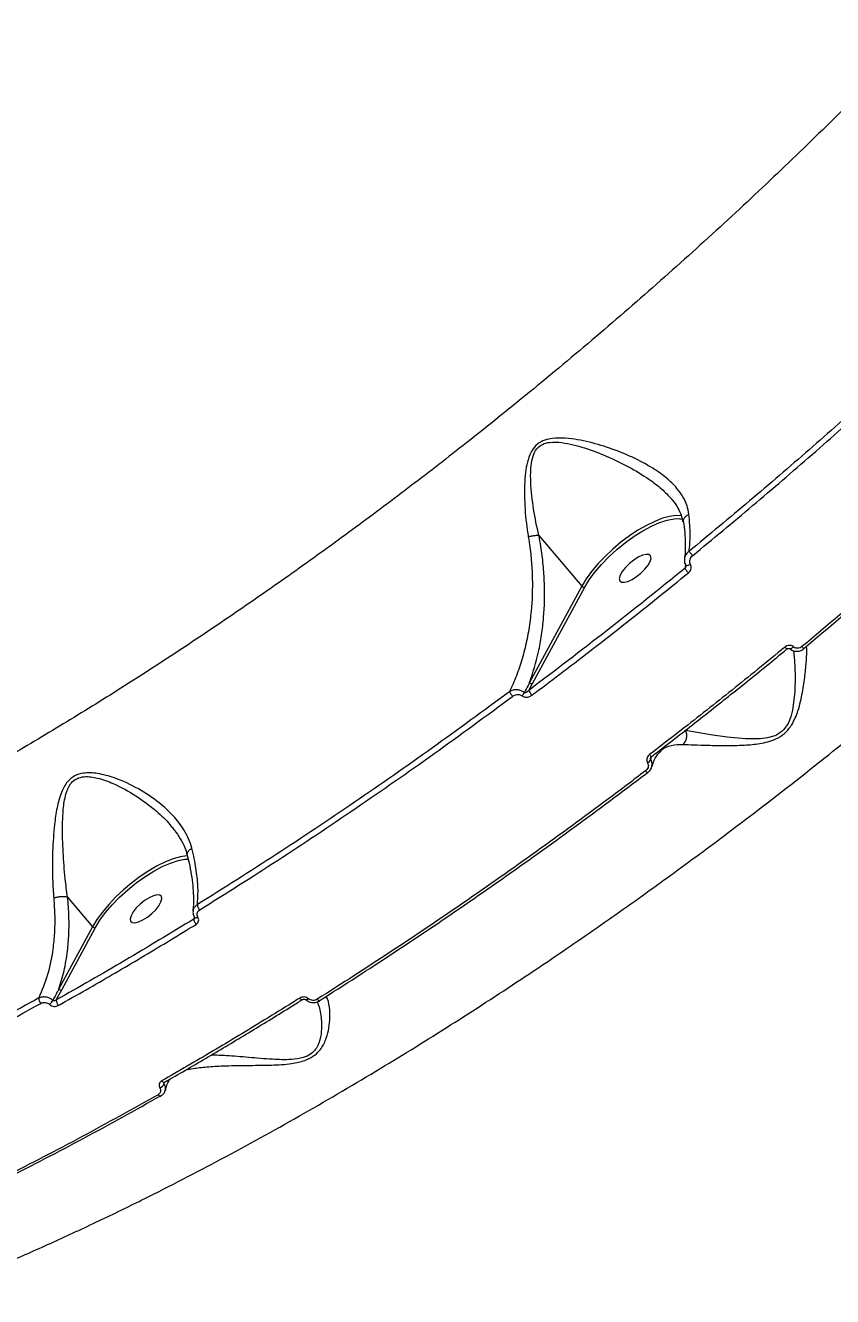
# Model space of a CAD drawing. Header units: millimetres. Extents: x -6328 to 5334, y -5037 to 4112.
# Drawn here: x -3038.5 to -2855.3, y -73.4 to 215 of the extents above; entities that cross this region are included whole.
import ezdxf

# ---------------------------------------------------------------- set-up
doc = ezdxf.new("R2010")
doc.units = ezdxf.units.MM
for name, color, linetype in [('DIKOM_ЗОНА', 80, 'Continuous'), ('DIKOM_ОБЪЕКТ', 7, 'Continuous'), ('DIKOM_РАЗМЕР_ЗОНА', 7, 'Continuous'), ('DIKOM_РАЗМЕР_ОБЪЕКТА', 7, 'Continuous')]:
    doc.layers.add(name, color=color, linetype=linetype)
doc.styles.add('style1', font='arial.ttf', dxfattribs={"width": 0.8})
doc.dimstyles.new('1-50', dxfattribs={"dimtxt": 300, "dimasz": 200, "dimexe": 100, "dimexo": 0, "dimgap": 100, "dimtad": 1, "dimtxsty": 'style1', "dimcen": 200, "dimclrd": 7, "dimclre": 7, "dimclrt": 7, "dimadec": 1, "dimazin": 2, "dimtfac": 1, "dimtmove": 0, "dimatfit": 2, "dimfxl": 0, "dimlwd": 25, "dimlwe": 18, "dimarcsym": 0})

# ---------------------------------------------------------------- blocks, each defined once
blk = doc.blocks.new('*D0')
at = {"layer": 'Defpoints', "color": 0, "transparency": 16777216}
for p in [(-3539.45, 760.32), (3333.52, 448.13), (3333.52, -4437.11)]:
    blk.add_point(p, dxfattribs=at)
at = {"layer": 'DIKOM_РАЗМЕР_ОБЪЕКТА', "color": 7, "lineweight": 18, "transparency": 16777216}
for p, q in [((-3539.45, 760.32), (-3539.45, -4537.11)), ((3333.52, 448.13), (3333.52, -4537.11))]:
    blk.add_line(p, q, dxfattribs=at)
at = {"layer": 'DIKOM_РАЗМЕР_ОБЪЕКТА', "color": 7, "lineweight": 25, "transparency": 16777216}
blk.add_line((-3339.45, -4437.11), (3133.52, -4437.11), dxfattribs=at)
at = {"layer": 'DIKOM_РАЗМЕР_ОБЪЕКТА', "color": 7, "transparency": 16777216}
for points in [[(-3339.45, -4403.77), (-3339.45, -4470.44), (-3539.45, -4437.11)], [(3133.52, -4403.77), (3133.52, -4470.44), (3333.52, -4437.11)]]:
    blk.add_solid(points, dxfattribs=at)
at = {"layer": 'DIKOM_РАЗМЕР_ОБЪЕКТА', "color": 7, "transparency": 16777216, "insert": (-102.96, -4183.94), "char_height": 300, "attachment_point": 5, "style": 'style1'}
blk.add_mtext('6900', dxfattribs=at)
blk = doc.blocks.new('*D1')
at = {"layer": 'Defpoints', "color": 0, "transparency": 16777216}
for p in [(-5040.91, 625.75), (5333.52, 448.13), (5333.52, -4936.78)]:
    blk.add_point(p, dxfattribs=at)
at = {"layer": 'DIKOM_РАЗМЕР_ЗОНА', "color": 7, "lineweight": 18, "transparency": 16777216}
for p, q in [((-5040.91, 625.75), (-5040.91, -5036.78)), ((5333.52, 448.13), (5333.52, -5036.78))]:
    blk.add_line(p, q, dxfattribs=at)
at = {"layer": 'DIKOM_РАЗМЕР_ЗОНА', "color": 7, "lineweight": 25, "transparency": 16777216}
blk.add_line((-4840.91, -4936.78), (5133.52, -4936.78), dxfattribs=at)
at = {"layer": 'DIKOM_РАЗМЕР_ЗОНА', "color": 7, "transparency": 16777216}
for points in [[(-4840.91, -4903.45), (-4840.91, -4970.11), (-5040.91, -4936.78)], [(5133.52, -4903.45), (5133.52, -4970.11), (5333.52, -4936.78)]]:
    blk.add_solid(points, dxfattribs=at)
at = {"layer": 'DIKOM_РАЗМЕР_ЗОНА', "color": 7, "transparency": 16777216, "insert": (-104.69, -4683.61), "char_height": 300, "attachment_point": 5, "style": 'style1'}
blk.add_mtext('10400', dxfattribs=at)
blk = doc.blocks.new('*D2')
at = {"layer": 'Defpoints', "color": 0, "transparency": 16777216}
for p in [(-5303.77, 2121.42), (-1621.11, 2121.42), (560.33, -2395.62)]:
    blk.add_point(p, dxfattribs=at)
at = {"layer": 'DIKOM_РАЗМЕР_ОБЪЕКТА', "color": 7, "lineweight": 18, "transparency": 16777216}
for p, q in [((-1621.11, 2121.42), (-5403.77, 2121.42)), ((560.33, -2395.62), (-5403.77, -2395.62))]:
    blk.add_line(p, q, dxfattribs=at)
at = {"layer": 'DIKOM_РАЗМЕР_ОБЪЕКТА', "color": 7, "lineweight": 25, "transparency": 16777216}
blk.add_line((-5303.77, -2195.62), (-5303.77, 1921.42), dxfattribs=at)
at = {"layer": 'DIKOM_РАЗМЕР_ОБЪЕКТА', "color": 7, "transparency": 16777216}
for points in [[(-5337.11, 1921.42), (-5270.44, 1921.42), (-5303.77, 2121.42)], [(-5337.11, -2195.62), (-5270.44, -2195.62), (-5303.77, -2395.62)]]:
    blk.add_solid(points, dxfattribs=at)
at = {"layer": 'DIKOM_РАЗМЕР_ОБЪЕКТА', "color": 7, "transparency": 16777216, "insert": (-5556.94, -137.1), "char_height": 300, "attachment_point": 5, "rotation": 90, "style": 'style1'}
blk.add_mtext('4500', dxfattribs=at)
blk = doc.blocks.new('*D3')
at = {"layer": 'Defpoints', "color": 0, "transparency": 16777216}
for p in [(-1814.92, 4111.71), (-5877.98, -3895.62), (33.33, -3895.62)]:
    blk.add_point(p, dxfattribs=at)
at = {"layer": 'DIKOM_РАЗМЕР_ЗОНА', "color": 7, "lineweight": 18, "transparency": 16777216}
for p, q in [((-1814.92, 4111.71), (-5977.98, 4111.71)), ((33.33, -3895.62), (-5977.98, -3895.62))]:
    blk.add_line(p, q, dxfattribs=at)
at = {"layer": 'DIKOM_РАЗМЕР_ЗОНА', "color": 7, "lineweight": 25, "transparency": 16777216}
blk.add_line((-5877.98, 3911.71), (-5877.98, -3695.62), dxfattribs=at)
at = {"layer": 'DIKOM_РАЗМЕР_ЗОНА', "color": 7, "transparency": 16777216}
for points in [[(-5911.31, 3911.71), (-5844.65, 3911.71), (-5877.98, 4111.71)], [(-5911.31, -3695.62), (-5844.65, -3695.62), (-5877.98, -3895.62)]]:
    blk.add_solid(points, dxfattribs=at)
at = {"layer": 'DIKOM_РАЗМЕР_ЗОНА', "color": 7, "transparency": 16777216, "insert": (-6131.15, 108.05), "char_height": 300, "attachment_point": 5, "rotation": 90, "style": 'style1'}
blk.add_mtext('8000', dxfattribs=at)

msp = doc.modelspace()

# ---------------------------------------------------------------- linework, layer by layer
at = {"layer": 'DIKOM_ЗОНА', "color": 3, "lineweight": 15}
msp.add_lwpolyline([(-2227.791, 4022.501, -0.4004134), (-924.694, 3567.218), (-783.266, 3290.817), (-574.315, 2882.448, 0.2815691), (-351.757, 2746.326), (3559.672, 2746.326, -0.2314536), (4743.738, 2167.188, -0.5747587), (2938.453, -2322.602, 0.3441492), (2725.867, -2545.064, -0.3852766), (1233.33, -3895.616), (300.314, -3895.616, -0.3636017), (-860.648, -2922.741, 0.3636017), (-1106.793, -2716.473), (-1724.025, -2716.473, -0.3491545), (-2514.764, -2087.631, 0.3242764), (-2736.03, -1894.92, -0.3882716), (-5040.908, 625.746), (-5040.908, 2102.661, -0.2943872), (-4453.774, 3013.453), (-2227.791, 4022.501)], format="xyb", dxfattribs=at)
at = {"layer": 'DIKOM_ОБЪЕКТ', "color": 7, "linetype": 'Continuous', "lineweight": 15}
for p, q in [((-2891.851, 107.585), (-2891.594, 107.327)), ((-2889.934, 103.12), (-2889.421, 103.04)), ((-2921.944, 99.285), (-2912.225, 87.802)), ((-2888.669, 92.698), (-2888.826, 91.843)), ((-2912.225, 87.802), (-2924.066, 65.941)), ((-2923.407, 65.723), (-2911.566, 87.583)), ((-2865.68, 73.546), (-2865.68, 73.547)), ((-2924.261, 64.156), (-2923.407, 65.723)), ((-2894.328, 50.436), (-2894.209, 50.552)), ((-3028.896, 17.246), (-3023.232, 10.555)), ((-3000.179, 12.846), (-3000.281, 12.289)), ((-3023.232, 10.555), (-3030.888, -3.58)), ((-3030.229, -3.799), (-3022.574, 10.336)), ((-3031.472, -6.068), (-3030.229, -3.799)), ((-3006.971, -25.086), (-3006.899, -24.719))]:
    msp.add_line(p, q, dxfattribs=at)
at = {"layer": 'DIKOM_ОБЪЕКТ', "color": 7, "linetype": 'Continuous', "lineweight": 15, "flags": 128}
for points in [[(-2889.534, 103.773), (-2889.622, 103.788), (-2890.858, 103.842), (-2892.301, 103.644), (-2893.92, 103.198), (-2895.68, 102.513), (-2897.543, 101.604), (-2899.467, 100.492), (-2901.412, 99.2), (-2903.335, 97.756), (-2905.195, 96.192), (-2906.951, 94.542), (-2908.565, 92.84), (-2910.002, 91.125), (-2911.231, 89.434), (-2912.225, 87.802)], [(-2911.566, 87.583), (-2910.541, 89.255), (-2909.265, 90.99), (-2907.767, 92.745), (-2906.084, 94.479), (-2904.257, 96.149), (-2902.329, 97.716), (-2900.348, 99.141), (-2898.361, 100.389), (-2896.417, 101.432), (-2894.561, 102.243), (-2892.84, 102.803), (-2891.294, 103.098), (-2889.961, 103.122), (-2889.934, 103.12)], [(-2903.615, 89.047), (-2903.24, 88.74), (-2902.612, 88.685), (-2901.781, 88.887), (-2900.815, 89.329), (-2899.791, 89.975), (-2898.793, 90.773), (-2897.902, 91.659), (-2897.189, 92.56), (-2896.713, 93.403), (-2896.512, 94.121), (-2896.603, 94.655), (-2896.977, 94.962), (-2897.605, 95.017), (-2898.436, 94.815), (-2899.403, 94.374), (-2900.426, 93.728), (-2901.424, 92.929), (-2902.316, 92.044), (-2903.028, 91.143), (-2903.504, 90.299), (-2903.705, 89.581), (-2903.615, 89.047)], [(-2887.557, 92.74), (-2887.769, 92.625), (-2887.981, 92.535), (-2888.18, 92.476), (-2888.354, 92.45), (-2888.493, 92.461), (-2888.59, 92.506), (-2888.619, 92.541)], [(-2864.194, 73.166), (-2863.945, 70.967), (-2863.807, 67.533), (-2863.882, 63.825), (-2864.372, 59.678), (-2864.751, 58.187), (-2865.366, 56.669), (-2866.338, 55.265), (-2866.723, 54.89), (-2868.063, 54.015), (-2868.409, 53.864), (-2870.06, 53.395), (-2871.779, 53.191), (-2875.05, 53.207), (-2879.203, 53.588), (-2883.028, 54.101), (-2886.071, 54.577), (-2888.635, 55.045), (-2888.636, 55.045), (-2888.636, 55.045)], [(-2864.183, 74.045), (-2864.323, 73.905), (-2864.466, 73.783), (-2864.606, 73.684), (-2864.738, 73.613), (-2864.857, 73.571), (-2864.957, 73.561), (-2865.035, 73.583), (-2865.057, 73.6)], [(-2861.842, 73.621), (-2861.845, 73.63), (-2861.868, 73.666)], [(-2896.847, 49.586), (-2896.733, 49.456), (-2896.629, 49.345), (-2896.539, 49.257), (-2896.466, 49.196), (-2896.413, 49.164), (-2896.382, 49.162), (-2896.38, 49.164)], [(-2897.733, 45.922), (-2897.623, 45.796), (-2897.523, 45.689), (-2897.434, 45.602), (-2897.361, 45.541), (-2897.306, 45.506), (-2897.271, 45.499), (-2897.267, 45.501)], [(-2897.267, 45.501), (-2897.257, 45.52), (-2897.258, 45.54)], [(-3001.766, 26.599), (-3001.866, 26.595), (-3003.309, 26.396), (-3004.928, 25.95), (-3006.688, 25.265), (-3008.55, 24.357), (-3010.475, 23.244), (-3012.42, 21.952), (-3014.343, 20.509), (-3016.202, 18.945), (-3017.958, 17.294), (-3019.572, 15.593), (-3021.009, 13.878), (-3022.238, 12.186), (-3023.232, 10.555)], [(-3022.574, 10.336), (-3021.549, 12.008), (-3020.272, 13.742), (-3018.774, 15.498), (-3017.091, 17.232), (-3015.264, 18.902), (-3013.336, 20.469), (-3011.355, 21.894), (-3009.368, 23.142), (-3007.423, 24.185), (-3005.568, 24.996), (-3003.846, 25.556), (-3002.3, 25.851), (-3001.425, 25.897)], [(-3014.622, 11.8), (-3014.248, 11.493), (-3013.619, 11.438), (-3012.788, 11.639), (-3011.822, 12.081), (-3010.798, 12.727), (-3009.801, 13.525), (-3008.909, 14.411), (-3008.197, 15.312), (-3007.721, 16.156), (-3007.52, 16.874), (-3007.61, 17.408), (-3007.985, 17.715), (-3008.613, 17.769), (-3009.444, 17.568), (-3010.41, 17.126), (-3011.434, 16.48), (-3012.432, 15.682), (-3013.323, 14.796), (-3014.036, 13.895), (-3014.512, 13.052), (-3014.712, 12.334), (-3014.622, 11.8)], [(-3000.116, 12.7), (-3000.108, 12.687), (-3000.041, 12.631), (-2999.942, 12.6), (-2999.817, 12.593), (-2999.668, 12.613), (-2999.504, 12.657), (-2999.33, 12.724)], [(-2976.225, -5.652), (-2976.108, -5.779), (-2975.993, -5.882), (-2975.886, -5.957), (-2975.79, -6.002), (-2975.709, -6.014), (-2975.645, -5.993), (-2975.643, -5.992)], [(-2974.214, -5.781), (-2974.326, -5.871), (-2974.434, -5.945), (-2974.535, -6.002), (-2974.627, -6.04), (-2974.708, -6.059), (-2974.774, -6.058), (-2974.825, -6.037), (-2974.835, -6.029)], [(-2972.237, -5.907), (-2972.124, -6.031), (-2972.013, -6.131), (-2971.91, -6.207), (-2971.816, -6.253), (-2971.736, -6.27), (-2971.672, -6.256), (-2971.667, -6.253)], [(-2971.667, -6.253), (-2971.627, -6.212), (-2971.603, -6.14)], [(-3007.558, -24.431), (-3007.439, -24.557), (-3007.32, -24.658), (-3007.206, -24.729), (-3007.1, -24.767), (-3007.008, -24.773), (-3006.938, -24.748)], [(-3008.38, -27.567), (-3008.265, -27.689), (-3008.15, -27.787), (-3008.039, -27.857), (-3007.935, -27.898), (-3007.843, -27.907), (-3007.768, -27.886)]]:
    msp.add_lwpolyline(points, dxfattribs=at)
at = {"layer": 'DIKOM_ОБЪЕКТ', "color": 7, "linetype": 'Continuous', "lineweight": 15}
for centre, radius, start, end in [((-2874.324, 105.665), 16.799, 216.29314, 220.6297), ((-2877.917, 99.544), 13.353, 215.21719, 220.80404), ((-2911.725, 88.206), 0.643, 218.94274, 284.32028), ((-2864.012, 75.489), 2.561, 215.3761, 229.35821), ((-2859.444, 76.192), 3.515, 216.83135, 226.99088), ((-2924.619, 65.735), 4.414, 204.97337, 221.58752), ((-2927.476, 64.717), 2.46, 313.41586, 334.51863), ((-2920.297, 65.979), 4.363, 204.69331, 221.88393), ((-2923.566, 66.345), 0.643, 218.94288, 284.31942), ((-2897.936, 49.093), 1.501, 295.29589, 335.92187), ((-2997.352, 15.81), 2.114, 186.8654, 222.49305), ((-2998.292, 12.44), 1.994, 184.34638, 223.09852), ((-3022.733, 10.959), 0.643, 218.94275, 284.32027), ((-3033.684, -5.665), 1.749, 178.58132, 222.46827), ((-3030.388, -3.176), 0.643, 218.94288, 284.31942), ((-3034.785, -4.794), 2.895, 307.71937, 331.45711), ((-3029.769, -6.158), 1.705, 176.97577, 223.07826), ((-3008.443, -24.477), 1.592, 287.30118, 337.52783), ((-3007.862, -27.714), 0.196, 298.70564, 332.9447)]:
    msp.add_arc(centre, radius, start, end, dxfattribs=at)
for points, knots in [([(-3154.951, -94.845), (-3150.949, -94.651), (-3143.099, -94.269), (-3130.532, -92.636), (-3117.51, -90.27), (-3103.818, -87.062), (-3089.256, -82.959), (-3075.644, -78.501), (-3063.193, -73.968), (-3052.679, -69.847), (-3042.328, -65.525), (-3032.162, -61.039), (-3021.847, -56.249), (-3009.156, -50.07), (-2994.001, -42.25), (-2976.493, -32.597), (-2959.458, -22.625), (-2942.976, -12.454), (-2927.686, -2.56), (-2913.129, 7.265), (-2899.58, 16.759), (-2886.303, 26.399), (-2871.884, 37.227), (-2856.639, 49.123), (-2840.647, 62.128), (-2826.075, 74.449), (-2812.434, 86.406), (-2799.938, 97.729), (-2787.885, 109.013), (-2774.996, 121.471), (-2761.624, 134.896), (-2747.894, 149.275), (-2735.654, 162.638), (-2724.439, 175.382), (-2714.38, 187.261), (-2704.883, 198.919), (-2695.912, 210.388), (-2687.277, 221.867), (-2681.871, 229.478), (-2679.165, 233.286)], [0, 0, 0, 0, 0.0321108, 0.0629807, 0.0939441, 0.1252643, 0.1566821, 0.189835, 0.2117861, 0.2337707, 0.2537041, 0.2736375, 0.2936718, 0.313706, 0.3466387, 0.3796847, 0.4118208, 0.4412262, 0.470712, 0.4960472, 0.5214337, 0.5455273, 0.5696649, 0.6018539, 0.6313075, 0.6608414, 0.6862174, 0.7116447, 0.7357766, 0.7599525, 0.7922219, 0.8217486, 0.8513558, 0.8767942, 0.9022838, 0.9264743, 0.9507088, 0.9753312, 1, 1, 1, 1]), ([(-2826.251, 223.508), (-2830.413, 219.075), (-2838.737, 210.21), (-2851.777, 196.998), (-2865.204, 183.874), (-2879.107, 170.808), (-2893.389, 157.89), (-2908.089, 145.099), (-2923.092, 132.546), (-2937.409, 121.032), (-2950.901, 110.573), (-2963.555, 101.084), (-2976.311, 91.841), (-2989.199, 82.826), (-3002.157, 74.089), (-3015.203, 65.622), (-3028.26, 57.48), (-3040.906, 49.919), (-3053.082, 42.942), (-3065.608, 36.062), (-3078.837, 29.153), (-3092.707, 22.325), (-3107.45, 15.523), (-3122.96, 8.925), (-3137.296, 3.421), (-3149.509, -0.822), (-3160.455, -4.292), (-3171.815, -7.49), (-3183.489, -10.296), (-3195.642, -12.681), (-3208.113, -14.457), (-3219.687, -15.347), (-3229.677, -15.472), (-3238.247, -15.05), (-3246.359, -14.092), (-3253.976, -12.597), (-3261.094, -10.57), (-3267.676, -8.005), (-3273.774, -4.946), (-3277.373, -2.466), (-3279.175, -1.224)], [0, 0, 0, 0, 0.0277428, 0.0554856, 0.0835918, 0.1116979, 0.1402848, 0.1688716, 0.1978427, 0.2268138, 0.2503664, 0.2739191, 0.2976931, 0.3214671, 0.3455316, 0.3695961, 0.393891, 0.4181859, 0.4402547, 0.4623235, 0.4890861, 0.5158638, 0.5426264, 0.5757713, 0.6089163, 0.6309326, 0.652949, 0.6796477, 0.7063614, 0.7330602, 0.7661254, 0.7991906, 0.8241634, 0.8492229, 0.8742824, 0.8994293, 0.9244842, 0.9496267, 0.9747692, 1, 1, 1, 1]), ([(-2834.425, 142.425), (-2838.736, 138.445), (-2847.364, 130.479), (-2860.633, 118.72), (-2874.117, 107.093), (-2883.279, 99.514), (-2887.864, 95.721)], [0, 0, 0, 0, 0.2488778, 0.4982002, 0.748873, 1, 1, 1, 1]), ([(-2887.074, 94.725), (-2882.52, 98.493), (-2873.403, 106.033), (-2859.927, 117.649), (-2846.587, 129.466), (-2837.877, 137.508), (-2833.518, 141.533)], [0, 0, 0, 0, 0.2488775, 0.4981996, 0.7488726, 1, 1, 1, 1]), ([(-2796.322, 133.168), (-2801.568, 128.133), (-2812.074, 118.049), (-2828.4, 103.161), (-2845.105, 88.44), (-2856.535, 78.874), (-2862.258, 74.084)], [0, 0, 0, 0, 0.2482523, 0.4971932, 0.7482405, 1, 1, 1, 1]), ([(-2861.868, 73.666), (-2856.237, 78.378), (-2844.958, 87.814), (-2828.362, 102.427), (-2811.987, 117.346), (-2801.384, 127.52), (-2796.074, 132.614)], [0, 0, 0, 0, 0.2482526, 0.4971936, 0.7482408, 1, 1, 1, 1]), ([(-2887.894, 104.127), (-2888.013, 104.781), (-2888.261, 106.143), (-2889.202, 108.111), (-2890.734, 110.25), (-2893.011, 112.443), (-2896.387, 114.837), (-2900.724, 117.138), (-2905.827, 119.168), (-2910.284, 120.468), (-2913.884, 121.176), (-2916.732, 121.481), (-2919.325, 121.376), (-2921.519, 120.649), (-2923.083, 119.384), (-2924.138, 117.53), (-2924.759, 115.353), (-2925.269, 111.768), (-2925.274, 106.778), (-2924.844, 102.082), (-2924.436, 99.504), (-2924.353, 98.981)], [0, 0, 0, 0, 0.0399715, 0.083299, 0.1277351, 0.1880435, 0.2502378, 0.3338835, 0.4199859, 0.5013491, 0.5428288, 0.5846608, 0.6297904, 0.6581297, 0.6869604, 0.7180466, 0.7529296, 0.7887563, 0.8810067, 0.9758693, 1, 1, 1, 1]), ([(-2921.952, 99.291), (-2921.953, 99.293), (-2922.075, 99.801), (-2922.642, 102.266), (-2923.45, 106.813), (-2923.904, 111.623), (-2923.757, 115.143), (-2923.398, 117.197), (-2922.62, 118.864), (-2921.723, 119.66), (-2920.743, 120.192), (-2919.163, 120.595), (-2916.775, 120.451), (-2914.132, 119.918), (-2910.7, 118.925), (-2906.461, 117.303), (-2901.517, 114.929), (-2897.354, 112.401), (-2894.067, 109.939), (-2892.566, 108.345), (-2891.851, 107.585)], [0, 0, 0, 0, 0.000103, 0.0284679, 0.137216, 0.2483401, 0.2878795, 0.3281493, 0.3612825, 0.3856776, 0.3912592, 0.4213647, 0.4716324, 0.518877, 0.5665841, 0.6638879, 0.7631584, 0.8645883, 0.9354573, 1, 1, 1, 1]), ([(-2891.862, 107.571), (-2891.775, 107.476), (-2891.262, 106.92), (-2890.56, 105.839), (-2889.813, 104.324), (-2889.41, 103.17), (-2889.35, 102.504), (-2889.34, 102.385)], [0, 0, 0, 0, 0.0586231, 0.3436967, 0.6361545, 0.9345583, 1, 1, 1, 1]), ([(-2889.129, 102.418), (-2889.145, 102.479), (-2889.211, 102.724), (-2889.036, 103.182), (-2888.631, 103.692), (-2888.188, 103.988), (-2887.933, 104.108), (-2887.894, 104.127)], [0, 0, 0, 0, 0.0986547, 0.3930841, 0.6875146, 0.9524735, 1, 1, 1, 1]), ([(-2887.864, 95.721), (-2887.749, 96.895), (-2887.499, 99.443), (-2887.755, 102.486), (-2887.894, 104.127)], [0, 0, 0, 0, 0.4604881, 1, 1, 1, 1]), ([(-2889.166, 102.403), (-2889.139, 102.236), (-2888.963, 101.147), (-2888.809, 99.294), (-2888.726, 96.899), (-2888.778, 95.144), (-2888.902, 94.27), (-2888.936, 94.037)], [0, 0, 0, 0, 0.0511843, 0.3335394, 0.6156186, 0.8973219, 1, 1, 1, 1]), ([(-2924.353, 98.981), (-2924.228, 98.195), (-2923.894, 96.096), (-2923.56, 92.694), (-2923.346, 87.458), (-2923.621, 82.144), (-2924.398, 76.879), (-2925.303, 72.795), (-2926.493, 68.879), (-2927.647, 65.93), (-2928.411, 64.314), (-2928.621, 63.871)], [0, 0, 0, 0, 0.0601169, 0.1606253, 0.2618619, 0.4689752, 0.5879989, 0.7078536, 0.830228, 0.9534373, 1, 1, 1, 1]), ([(-2921.952, 99.291), (-2922.161, 99.288), (-2922.579, 99.283), (-2923.387, 99.181), (-2923.993, 99.065), (-2924.306, 98.992), (-2924.353, 98.981)], [0, 0, 0, 0, 0.3157288, 0.6314576, 0.943771, 1, 1, 1, 1]), ([(-2924.066, 65.941), (-2923.324, 68.211), (-2922.203, 71.643), (-2921.3, 76.712), (-2920.701, 81.845), (-2920.571, 87.19), (-2920.932, 92.634), (-2921.38, 96.246), (-2921.793, 98.469), (-2921.944, 99.285)], [0, 0, 0, 0, 0.2355394, 0.3560364, 0.4765274, 0.7016571, 0.8172953, 0.9329171, 1, 1, 1, 1]), ([(-2921.944, 99.285), (-2921.945, 99.286), (-2921.947, 99.289), (-2921.95, 99.29), (-2921.952, 99.291), (-2921.952, 99.291)], [0, 0, 0, 0, 0.4269521, 0.7842824, 1, 1, 1, 1]), ([(-2887.864, 95.721), (-2887.951, 95.654), (-2888.271, 95.41), (-2888.667, 94.877), (-2888.915, 94.34), (-2888.909, 94.061), (-2888.908, 94.036)], [0, 0, 0, 0, 0.1551882, 0.5709464, 0.9608097, 1, 1, 1, 1]), ([(-2888.897, 93.977), (-2888.914, 93.894), (-2888.985, 93.546), (-2888.889, 93.027), (-2888.667, 92.68), (-2888.589, 92.56)], [0, 0, 0, 0, 0.1684345, 0.7108846, 1, 1, 1, 1]), ([(-2888.597, 92.319), (-2888.614, 92.253), (-2888.651, 92.107), (-2888.741, 91.952), (-2888.808, 91.867), (-2888.826, 91.843)], [0, 0, 0, 0, 0.3661763, 0.8241225, 1, 1, 1, 1]), ([(-2888.622, 92.542), (-2888.62, 92.54), (-2888.6, 92.513), (-2888.578, 92.451), (-2888.594, 92.356), (-2888.6, 92.319)], [0, 0, 0, 0, 0.0525995, 0.6403734, 1, 1, 1, 1]), ([(-2888.025, 90.818), (-2887.973, 90.863), (-2887.786, 91.026), (-2887.539, 91.369), (-2887.379, 91.844), (-2887.368, 92.325), (-2887.494, 92.602), (-2887.557, 92.74)], [0, 0, 0, 0, 0.0918816, 0.335558, 0.5630753, 0.7814373, 1, 1, 1, 1]), ([(-2887.557, 92.74), (-2887.621, 92.882), (-2887.749, 93.165), (-2887.738, 93.658), (-2887.575, 94.15), (-2887.321, 94.509), (-2887.126, 94.679), (-2887.074, 94.725)], [0, 0, 0, 0, 0.216891, 0.4334722, 0.6619726, 0.9080849, 1, 1, 1, 1]), ([(-2888.826, 91.843), (-2894.675, 87.129), (-2906.389, 77.686), (-2918.298, 68.671), (-2924.261, 64.156)], [0, 0, 0, 0, 0.4992727, 1, 1, 1, 1]), ([(-2923.546, 63.066), (-2923.018, 63.462), (-2920.379, 65.44), (-2913.102, 70.956), (-2901.747, 79.746), (-2892.601, 87.125), (-2888.025, 90.818)], [0, 0, 0, 0, 0.0441412, 0.2207137, 0.6100127, 1, 1, 1, 1]), ([(-2866.1, 74.006), (-2866.615, 73.583), (-2869.188, 71.467), (-2875.564, 66.279), (-2885.281, 58.514), (-2892.99, 52.563), (-2896.847, 49.586)], [0, 0, 0, 0, 0.0507678, 0.2538476, 0.6266954, 1, 1, 1, 1]), ([(-2889.246, 51.922), (-2888.456, 51.883), (-2886.856, 51.806), (-2883.57, 51.711), (-2879.726, 51.641), (-2875.734, 51.685), (-2872.413, 51.965), (-2869.991, 52.462), (-2868.055, 53.132), (-2866.055, 54.389), (-2864.634, 56.156), (-2863.735, 57.941), (-2862.818, 60.439), (-2862.089, 63.779), (-2861.537, 67.639), (-2861.233, 71.009), (-2861.126, 73.216), (-2861.209, 74.022), (-2861.228, 74.206)], [0, 0, 0, 0, 0.0792865, 0.1607083, 0.2472615, 0.3355599, 0.4004585, 0.4334259, 0.4673231, 0.5057873, 0.5503371, 0.5825266, 0.6154765, 0.7027552, 0.792485, 0.8815807, 0.9730175, 1, 1, 1, 1]), ([(-2880.976, 61.196), (-2879.631, 62.261), (-2875.276, 65.708), (-2870.178, 69.833), (-2866.449, 72.922), (-2865.686, 73.554)], [0, 0, 0, 0, 0.2621395, 0.8490356, 1, 1, 1, 1]), ([(-2864.183, 74.045), (-2864.21, 74.068), (-2864.359, 74.189), (-2864.685, 74.345), (-2865.176, 74.398), (-2865.679, 74.294), (-2865.96, 74.102), (-2866.1, 74.006)], [0, 0, 0, 0, 0.0535395, 0.2897948, 0.5263616, 0.7631292, 1, 1, 1, 1]), ([(-2865.678, 73.544), (-2865.67, 73.551), (-2865.624, 73.596), (-2865.512, 73.651), (-2865.359, 73.689), (-2865.213, 73.68), (-2865.107, 73.645), (-2865.075, 73.606), (-2865.063, 73.591)], [0, 0, 0, 0, 0.0390316, 0.229694, 0.4183438, 0.6248561, 0.8648163, 1, 1, 1, 1]), ([(-2864.938, 73.552), (-2864.818, 73.452), (-2864.482, 73.17), (-2863.748, 72.993), (-2862.885, 73.052), (-2862.22, 73.303), (-2861.931, 73.572), (-2861.858, 73.64)], [0, 0, 0, 0, 0.1411629, 0.3949553, 0.651684, 0.91209, 1, 1, 1, 1]), ([(-2862.258, 74.084), (-2862.399, 73.988), (-2862.68, 73.795), (-2863.184, 73.691), (-2863.677, 73.743), (-2864.005, 73.9), (-2864.155, 74.022), (-2864.183, 74.045)], [0, 0, 0, 0, 0.2363546, 0.4725827, 0.7091512, 0.9458514, 1, 1, 1, 1]), ([(-2928.621, 63.871), (-2934.452, 59.583), (-2946.131, 50.995), (-2963.821, 38.689), (-2981.62, 26.778), (-2993.502, 19.301), (-2999.451, 15.557)], [0, 0, 0, 0, 0.2482527, 0.4971938, 0.7482409, 1, 1, 1, 1]), ([(-2925.255, 63.659), (-2925.29, 63.688), (-2925.493, 63.862), (-2925.957, 64.126), (-2926.73, 64.322), (-2927.616, 64.293), (-2928.256, 64.08), (-2928.569, 63.901), (-2928.621, 63.871)], [0, 0, 0, 0, 0.0395069, 0.2326388, 0.4437426, 0.6867398, 0.9479473, 1, 1, 1, 1]), ([(-2924.066, 65.941), (-2924.179, 65.719), (-2924.571, 64.956), (-2924.971, 64.197), (-2925.255, 63.659)], [0, 0, 0, 0, 0.2912822, 1, 1, 1, 1]), ([(-2924.261, 64.156), (-2924.367, 64.049), (-2924.551, 63.862), (-2924.832, 63.686), (-2925.038, 63.617), (-2925.162, 63.62), (-2925.222, 63.638), (-2925.246, 63.653), (-2925.255, 63.659)], [0, 0, 0, 0, 0.3694027, 0.6445477, 0.8371646, 0.9270165, 0.9711869, 1, 1, 1, 1]), ([(-2998.911, 14.381), (-2993.031, 18.081), (-2981.256, 25.49), (-2963.5, 37.362), (-2945.686, 49.743), (-2933.848, 58.447), (-2927.921, 62.805)], [0, 0, 0, 0, 0.2482522, 0.497193, 0.7482405, 1, 1, 1, 1]), ([(-2927.921, 62.805), (-2927.703, 62.938), (-2927.32, 63.172), (-2926.707, 63.267), (-2926.219, 63.198), (-2925.929, 63.052), (-2925.806, 62.948), (-2925.785, 62.931)], [0, 0, 0, 0, 0.3277202, 0.573894, 0.77963, 0.9627747, 1, 1, 1, 1]), ([(-2925.785, 62.931), (-2925.759, 62.909), (-2925.627, 62.799), (-2925.314, 62.648), (-2924.796, 62.582), (-2924.157, 62.689), (-2923.763, 62.932), (-2923.546, 63.066)], [0, 0, 0, 0, 0.0440727, 0.2245474, 0.4337722, 0.6875081, 1, 1, 1, 1]), ([(-2896.384, 49.168), (-2895.938, 49.507), (-2892.454, 52.153), (-2887.312, 56.158), (-2882.643, 59.871), (-2880.976, 61.196)], [0, 0, 0, 0, 0.0861802, 0.6738775, 1, 1, 1, 1]), ([(-2889.246, 51.922), (-2889.212, 51.953), (-2888.998, 52.152), (-2888.657, 52.622), (-2888.392, 53.401), (-2888.356, 54.264), (-2888.543, 54.785), (-2888.636, 55.045)], [0, 0, 0, 0, 0.0428988, 0.2679933, 0.5119958, 0.7559979, 1, 1, 1, 1]), ([(-2888.636, 55.045), (-2888.637, 55.046), (-2888.639, 55.049), (-2888.641, 55.052), (-2888.642, 55.053)], [0, 0, 0, 0, 0.4080801, 1, 1, 1, 1]), ([(-2894.209, 50.552), (-2894.177, 50.583), (-2893.557, 51.194), (-2891.975, 51.828), (-2890.162, 51.89), (-2889.246, 51.922)], [0, 0, 0, 0, 0.0261603, 0.5077354, 1, 1, 1, 1]), ([(-2896.847, 49.586), (-2896.893, 49.548), (-2897.074, 49.401), (-2897.319, 49.081), (-2897.481, 48.622), (-2897.49, 48.148), (-2897.36, 47.873), (-2897.295, 47.736)], [0, 0, 0, 0, 0.0825824, 0.3217227, 0.5513052, 0.7756177, 1, 1, 1, 1]), ([(-2896.606, 48.824), (-2896.598, 48.861), (-2896.579, 48.94), (-2896.497, 49.069), (-2896.41, 49.133), (-2896.377, 49.158)], [0, 0, 0, 0, 0.3536069, 0.755884, 1, 1, 1, 1]), ([(-2896.566, 48.481), (-2896.557, 48.524), (-2896.517, 48.734), (-2896.476, 48.941), (-2896.442, 49.105)], [0, 0, 0, 0, 0.2065843, 1, 1, 1, 1]), ([(-2896.288, 46.787), (-2896.214, 47.067), (-2896.014, 47.835), (-2895.554, 48.809), (-2894.93, 49.719), (-2894.492, 50.223), (-2894.222, 50.384), (-2894.22, 50.385)], [0, 0, 0, 0, 0.1556973, 0.4263773, 0.7047281, 0.9980866, 1, 1, 1, 1]), ([(-2897.295, 47.736), (-2897.23, 47.6), (-2897.101, 47.329), (-2897.11, 46.863), (-2897.27, 46.413), (-2897.511, 46.102), (-2897.687, 45.959), (-2897.733, 45.922)], [0, 0, 0, 0, 0.2256675, 0.4513623, 0.6801796, 0.9175966, 1, 1, 1, 1]), ([(-2897.288, 45.527), (-2897.121, 45.658), (-2896.711, 45.98), (-2896.394, 46.499), (-2896.353, 46.85), (-2896.347, 46.899)], [0, 0, 0, 0, 0.3707812, 0.9122903, 1, 1, 1, 1]), ([(-2896.566, 48.481), (-2896.585, 48.524), (-2896.608, 48.573), (-2896.625, 48.687), (-2896.63, 48.761), (-2896.61, 48.822), (-2896.609, 48.825)], [0, 0, 0, 0, 0.4070456, 0.4693437, 0.9733968, 1, 1, 1, 1]), ([(-2896.349, 46.899), (-2896.329, 46.951), (-2896.217, 47.235), (-2896.255, 47.807), (-2896.462, 48.256), (-2896.566, 48.481)], [0, 0, 0, 0, 0.1014109, 0.549738, 1, 1, 1, 1]), ([(-3000.699, 28.347), (-3000.919, 29.06), (-3001.364, 30.498), (-3002.709, 33.003), (-3004.861, 35.802), (-3008.312, 38.967), (-3012.775, 41.947), (-3017.574, 44.188), (-3021.848, 45.381), (-3024.968, 45.568), (-3027.366, 44.87), (-3029.171, 43.365), (-3030.504, 40.821), (-3031.366, 37.496), (-3032.008, 33.017), (-3032.35, 27.583), (-3032.39, 21.928), (-3032.151, 18.467), (-3032.054, 17.054)], [0, 0, 0, 0, 0.0400994, 0.0808883, 0.149972, 0.2211627, 0.3125707, 0.4066966, 0.4681058, 0.5184496, 0.5509518, 0.5857536, 0.6308473, 0.6885498, 0.7478282, 0.8397944, 0.9345761, 1, 1, 1, 1]), ([(-3028.902, 17.251), (-3028.903, 17.252), (-3029.109, 18.618), (-3029.527, 21.988), (-3029.953, 27.486), (-3030.107, 32.756), (-3029.926, 37.173), (-3029.471, 40.368), (-3028.541, 42.711), (-3027.496, 43.753), (-3026.452, 44.356), (-3025.233, 44.646), (-3023.628, 44.578), (-3021.395, 44.15), (-3017.875, 42.837), (-3013.287, 40.321), (-3009.072, 37.099), (-3006.412, 34.705), (-3005.489, 33.452), (-3005.377, 33.3)], [0, 0, 0, 0, 0.0000696, 0.0778667, 0.1877238, 0.3006306, 0.3681168, 0.4367918, 0.4864713, 0.5149353, 0.5233469, 0.5578704, 0.5855781, 0.6140825, 0.6852614, 0.7942164, 0.9059073, 0.9885391, 1, 1, 1, 1]), ([(-2897.733, 45.922), (-2900.549, 43.791), (-2908.78, 37.564), (-2922.529, 27.519), (-2939.014, 15.935), (-2955.607, 4.724), (-2966.689, -2.361), (-2972.237, -5.907)], [0, 0, 0, 0, 0.1144542, 0.3345003, 0.5550756, 0.7772654, 1, 1, 1, 1]), ([(-2971.603, -6.14), (-2966.134, -2.645), (-2955.184, 4.354), (-2938.695, 15.487), (-2922.179, 27.083), (-2908.354, 37.18), (-2900.075, 43.443), (-2897.265, 45.569)], [0, 0, 0, 0, 0.2200461, 0.4406213, 0.6628108, 0.8855451, 1, 1, 1, 1]), ([(-3005.365, 33.304), (-3005.13, 33.037), (-3004.346, 32.148), (-3003.307, 30.558), (-3002.303, 28.651), (-3001.93, 27.381), (-3001.758, 26.797)], [0, 0, 0, 0, 0.1338975, 0.4467025, 0.7455984, 1, 1, 1, 1]), ([(-3001.773, 26.826), (-3001.62, 26.222), (-3001.231, 24.681), (-3000.804, 22.349), (-3000.468, 19.837), (-3000.321, 17.518), (-3000.323, 15.605), (-3000.441, 14.577), (-3000.488, 14.165)], [0, 0, 0, 0, 0.121192, 0.3088838, 0.4973741, 0.6861229, 0.8743507, 1, 1, 1, 1]), ([(-3001.715, 26.84), (-3001.738, 26.915), (-3001.806, 27.14), (-3001.618, 27.569), (-3001.248, 27.982), (-3000.899, 28.231), (-3000.736, 28.326), (-3000.699, 28.347)], [0, 0, 0, 0, 0.1576764, 0.4663865, 0.7750974, 0.9485966, 1, 1, 1, 1]), ([(-2999.451, 15.557), (-2999.37, 16.643), (-2999.207, 18.836), (-2999.548, 22.751), (-3000.129, 26.006), (-3000.6, 27.939), (-3000.699, 28.347)], [0, 0, 0, 0, 0.2991599, 0.6039868, 0.9163485, 1, 1, 1, 1]), ([(-3028.902, 17.251), (-3029.116, 17.283), (-3029.545, 17.348), (-3030.37, 17.339), (-3031.195, 17.252), (-3031.753, 17.138), (-3032.012, 17.066), (-3032.054, 17.054)], [0, 0, 0, 0, 0.2440021, 0.4880042, 0.7320067, 0.9571012, 1, 1, 1, 1]), ([(-3032.054, 17.054), (-3031.955, 15.663), (-3031.764, 12.976), (-3031.856, 9.097), (-3032.286, 4.605), (-3033.304, -0.509), (-3034.717, -3.902), (-3035.432, -5.621)], [0, 0, 0, 0, 0.164794, 0.3184402, 0.4735199, 0.7333093, 1, 1, 1, 1]), ([(-3030.888, -3.58), (-3030.468, -2.231), (-3029.622, 0.486), (-3028.916, 4.703), (-3028.576, 8.852), (-3028.533, 12.937), (-3028.773, 15.781), (-3028.896, 17.246)], [0, 0, 0, 0, 0.2198974, 0.4427753, 0.6236712, 0.8062571, 1, 1, 1, 1]), ([(-3028.896, 17.246), (-3028.897, 17.247), (-3028.899, 17.249), (-3028.901, 17.25), (-3028.902, 17.25), (-3028.902, 17.251)], [0, 0, 0, 0, 0.5019097, 0.9101308, 1, 1, 1, 1]), ([(-2999.451, 15.557), (-2999.5, 15.525), (-2999.771, 15.354), (-3000.151, 14.942), (-3000.415, 14.466), (-3000.411, 14.195), (-3000.41, 14.162)], [0, 0, 0, 0, 0.0951172, 0.5188652, 0.9426018, 1, 1, 1, 1]), ([(-3000.281, 12.289), (-3005.497, 9.111), (-3015.941, 2.748), (-3026.291, -3.127), (-3031.472, -6.068)], [0, 0, 0, 0, 0.4994501, 1, 1, 1, 1]), ([(-3000.398, 14.076), (-3000.419, 13.97), (-3000.493, 13.598), (-3000.365, 13.101), (-3000.15, 12.795), (-3000.093, 12.714)], [0, 0, 0, 0, 0.2263616, 0.7945576, 1, 1, 1, 1]), ([(-3000.086, 12.577), (-3000.086, 12.574), (-3000.086, 12.521), (-3000.14, 12.423), (-3000.216, 12.334), (-3000.271, 12.296), (-3000.281, 12.289)], [0, 0, 0, 0, 0.0254459, 0.4619494, 0.8992202, 1, 1, 1, 1]), ([(-3000.119, 12.701), (-3000.115, 12.696), (-3000.087, 12.658), (-3000.081, 12.616), (-3000.087, 12.59), (-3000.09, 12.577)], [0, 0, 0, 0, 0.0801344, 0.5583369, 1, 1, 1, 1]), ([(-2999.749, 11.077), (-2999.718, 11.097), (-2999.556, 11.202), (-2999.316, 11.454), (-2999.144, 11.864), (-2999.132, 12.313), (-2999.264, 12.587), (-2999.33, 12.724)], [0, 0, 0, 0, 0.0545852, 0.2913569, 0.527817, 0.7639702, 1, 1, 1, 1]), ([(-2999.33, 12.724), (-2999.396, 12.862), (-2999.529, 13.138), (-2999.517, 13.589), (-2999.344, 14.003), (-2999.103, 14.256), (-2998.941, 14.362), (-2998.911, 14.381)], [0, 0, 0, 0, 0.236408, 0.4729314, 0.7098822, 0.9468304, 1, 1, 1, 1]), ([(-3031.015, -7.322), (-3030.489, -7.027), (-3027.861, -5.551), (-3021.357, -1.847), (-3011.468, 3.927), (-3003.656, 8.693), (-2999.749, 11.077)], [0, 0, 0, 0, 0.0507678, 0.2538476, 0.6266954, 1, 1, 1, 1]), ([(-3035.432, -5.621), (-3040.8, -8.562), (-3051.547, -14.449), (-3067.493, -22.578), (-3083.284, -30.167), (-3096.347, -36.037), (-3104.081, -39.283), (-3106.706, -40.385)], [0, 0, 0, 0, 0.2200464, 0.4406219, 0.6628116, 0.885546, 1, 1, 1, 1]), ([(-3032.241, -6.177), (-3032.27, -6.153), (-3032.496, -5.955), (-3033.011, -5.637), (-3033.841, -5.389), (-3034.706, -5.358), (-3035.191, -5.534), (-3035.432, -5.621)], [0, 0, 0, 0, 0.0333396, 0.2664399, 0.5082689, 0.7552684, 1, 1, 1, 1]), ([(-3030.888, -3.58), (-3031.002, -3.803), (-3031.444, -4.673), (-3031.901, -5.536), (-3032.241, -6.177)], [0, 0, 0, 0, 0.2563729, 1, 1, 1, 1]), ([(-2976.225, -5.652), (-2976.758, -5.985), (-2979.42, -7.652), (-2985.987, -11.711), (-2995.916, -17.707), (-3003.675, -22.189), (-3007.558, -24.431)], [0, 0, 0, 0, 0.0507693, 0.253855, 0.6266991, 1, 1, 1, 1]), ([(-3002.054, -21.919), (-3001.531, -21.815), (-3000.189, -21.548), (-2997.339, -21.225), (-2993.303, -20.986), (-2988.378, -20.9), (-2983.861, -20.893), (-2980.361, -20.739), (-2977.813, -20.496), (-2975.295, -19.968), (-2973.135, -18.918), (-2971.447, -17.388), (-2970.3, -15.301), (-2969.643, -12.924), (-2969.314, -10.239), (-2969.434, -7.57), (-2969.806, -5.838), (-2970.214, -5.312), (-2970.249, -5.266)], [0, 0, 0, 0, 0.0492458, 0.1262381, 0.2055802, 0.3040933, 0.4055377, 0.4439981, 0.4829159, 0.5343579, 0.5709945, 0.6075188, 0.6658312, 0.7283821, 0.7922848, 0.8898978, 0.990468, 1, 1, 1, 1]), ([(-2974.214, -5.781), (-2974.364, -5.676), (-2974.656, -5.472), (-2975.208, -5.37), (-2975.757, -5.415), (-2976.069, -5.573), (-2976.225, -5.652)], [0, 0, 0, 0, 0.2592201, 0.5021627, 0.7511322, 1, 1, 1, 1]), ([(-3106.411, -41.689), (-3103.78, -40.585), (-3096.09, -37.357), (-3083.1, -31.522), (-3067.34, -23.956), (-3051.296, -15.785), (-3040.419, -9.828), (-3034.974, -6.845)], [0, 0, 0, 0, 0.1144547, 0.3345006, 0.5550758, 0.7772655, 1, 1, 1, 1]), ([(-3034.974, -6.845), (-3034.823, -6.779), (-3034.521, -6.647), (-3033.986, -6.632), (-3033.478, -6.761), (-3033.165, -6.949), (-3033.03, -7.069), (-3033.013, -7.084)], [0, 0, 0, 0, 0.2478617, 0.4958964, 0.7364511, 0.9670336, 1, 1, 1, 1]), ([(-3033.013, -7.084), (-3032.998, -7.098), (-3032.861, -7.22), (-3032.543, -7.411), (-3032.023, -7.542), (-3031.477, -7.526), (-3031.169, -7.39), (-3031.015, -7.322)], [0, 0, 0, 0, 0.0299153, 0.261791, 0.5039481, 0.7520215, 1, 1, 1, 1]), ([(-3031.472, -6.068), (-3031.535, -6.113), (-3031.659, -6.201), (-3031.869, -6.266), (-3032.055, -6.268), (-3032.169, -6.227), (-3032.222, -6.193), (-3032.236, -6.182), (-3032.241, -6.177)], [0, 0, 0, 0, 0.2725665, 0.5325862, 0.7667508, 0.9319469, 0.9740885, 1, 1, 1, 1]), ([(-3006.941, -24.742), (-3006.495, -24.49), (-3003.011, -22.521), (-2996.444, -18.67), (-2987.249, -13.169), (-2980.31, -8.929), (-2976.439, -6.483), (-2975.648, -5.983)], [0, 0, 0, 0, 0.0430707, 0.3365803, 0.6307038, 0.9245542, 1, 1, 1, 1]), ([(-2972.277, -6.498), (-2972.159, -6.746), (-2971.672, -7.771), (-2971.338, -9.946), (-2971.229, -12.631), (-2971.458, -14.609), (-2971.976, -16.169), (-2972.6, -17.315), (-2973.692, -18.426), (-2975.641, -19.319), (-2977.948, -19.62), (-2980.295, -19.644), (-2983.566, -19.493), (-2987.856, -19.1), (-2992.542, -18.712), (-2995.188, -18.618), (-2996.322, -18.579)], [0, 0, 0, 0, 0.0415466, 0.1716567, 0.251233, 0.3319998, 0.3669624, 0.4026652, 0.4448884, 0.4868677, 0.5480105, 0.5958824, 0.6445043, 0.7717021, 0.9022354, 1, 1, 1, 1]), ([(-2975.647, -5.998), (-2975.638, -5.991), (-2975.591, -5.956), (-2975.462, -5.909), (-2975.281, -5.883), (-2975.109, -5.898), (-2974.966, -5.942), (-2974.871, -5.995), (-2974.844, -6.024), (-2974.836, -6.032)], [0, 0, 0, 0, 0.0515333, 0.2699662, 0.4608923, 0.6314972, 0.7832619, 0.9411415, 1, 1, 1, 1]), ([(-2974.739, -6.065), (-2974.611, -6.173), (-2974.269, -6.463), (-2973.526, -6.674), (-2972.65, -6.667), (-2972.006, -6.482), (-2971.722, -6.276), (-2971.674, -6.241)], [0, 0, 0, 0, 0.1537178, 0.411228, 0.6746838, 0.9455501, 1, 1, 1, 1]), ([(-2972.237, -5.907), (-2972.39, -5.986), (-2972.697, -6.142), (-2973.238, -6.19), (-2973.752, -6.085), (-2974.064, -5.91), (-2974.199, -5.795), (-2974.214, -5.781)], [0, 0, 0, 0, 0.2486747, 0.49752, 0.7389377, 0.9703205, 1, 1, 1, 1]), ([(-3007.558, -24.431), (-3007.585, -24.447), (-3007.742, -24.542), (-3007.98, -24.773), (-3008.151, -25.163), (-3008.165, -25.594), (-3008.034, -25.863), (-3007.969, -25.998)], [0, 0, 0, 0, 0.0489193, 0.2870857, 0.5249643, 0.7625368, 1, 1, 1, 1]), ([(-3007.027, -24.836), (-3007.027, -24.835), (-3007.027, -24.824), (-3007.038, -24.81), (-3006.956, -24.763), (-3006.937, -24.752)], [0, 0, 0, 0, 0.1022911, 0.7917586, 1, 1, 1, 1]), ([(-3006.971, -25.086), (-3006.994, -25.042), (-3007.037, -24.96), (-3007.029, -24.876), (-3007.025, -24.836)], [0, 0, 0, 0, 0.5306788, 1, 1, 1, 1]), ([(-3006.752, -26.579), (-3006.739, -26.551), (-3006.626, -26.306), (-3006.66, -25.767), (-3006.867, -25.313), (-3006.971, -25.086)], [0, 0, 0, 0, 0.0616949, 0.5307442, 1, 1, 1, 1]), ([(-3006.689, -26.581), (-3006.625, -26.301), (-3006.449, -25.536), (-3006.087, -24.674), (-3005.777, -24.203), (-3005.651, -24.012)], [0, 0, 0, 0, 0.254294, 0.6968545, 1, 1, 1, 1]), ([(-3008.38, -27.567), (-3014.179, -30.804), (-3025.793, -37.287), (-3043.025, -46.196), (-3060.123, -54.55), (-3071.294, -59.513), (-3076.887, -61.998)], [0, 0, 0, 0, 0.2482503, 0.4971899, 0.7482385, 1, 1, 1, 1]), ([(-3060.79, -55.223), (-3060.342, -55.022), (-3054.358, -52.327), (-3042.503, -46.439), (-3025.255, -37.572), (-3013.534, -31.026), (-3007.665, -27.748)], [0, 0, 0, 0, 0.026102, 0.3486056, 0.6738411, 1, 1, 1, 1]), ([(-3007.969, -25.998), (-3007.903, -26.133), (-3007.772, -26.403), (-3007.786, -26.836), (-3007.958, -27.226), (-3008.196, -27.457), (-3008.354, -27.551), (-3008.38, -27.567)], [0, 0, 0, 0, 0.2376974, 0.4754976, 0.7137247, 0.9520118, 1, 1, 1, 1]), ([(-3007.785, -27.857), (-3007.602, -27.747), (-3007.195, -27.503), (-3006.845, -27.02), (-3006.789, -26.674), (-3006.774, -26.581)], [0, 0, 0, 0, 0.3744979, 0.8309646, 1, 1, 1, 1])]:
    msp.add_open_spline(points, degree=3, knots=knots, dxfattribs=at)

# ---------------------------------------------------------------- dimensions: what is measured, and where the dimension line sits
at = {"layer": 'DIKOM_РАЗМЕР_ЗОНА'}
dim = msp.add_linear_dim(base=(-5877.98, -3895.616), p1=(-1814.925, 4111.709), p2=(33.33, -3895.616), angle=90, text='8000', dimstyle='1-50', dxfattribs=at)
dim.commit()
dim.dimension.update_dxf_attribs({"geometry": '*D3', "text_midpoint": (-5877.98, 108.046), "dimtype": 160})
dim = msp.add_linear_dim(base=(5333.521, -4936.782), p1=(-5040.908, 625.746), p2=(5333.521, 448.128), text='10400', dimstyle='1-50', dxfattribs=at)
dim.commit()
dim.dimension.update_dxf_attribs({"geometry": '*D1', "text_midpoint": (-104.69, -4936.782), "dimtype": 160})
at = {"layer": 'DIKOM_РАЗМЕР_ОБЪЕКТА'}
dim = msp.add_linear_dim(base=(-5303.773, 2121.419), p1=(560.33, -2395.616), p2=(-1621.109, 2121.419), angle=90, text='4500', dimstyle='1-50', dxfattribs=at)
dim.commit()
dim.dimension.update_dxf_attribs({"geometry": '*D2', "text_midpoint": (-5303.773, -137.099), "dimtype": 160})
dim = msp.add_linear_dim(base=(3333.521, -4437.108), p1=(-3539.449, 760.323), p2=(3333.521, 448.128), text='6900', dimstyle='1-50', dxfattribs=at)
dim.commit()
dim.dimension.update_dxf_attribs({"geometry": '*D0', "text_midpoint": (-102.964, -4437.108), "dimtype": 160})

doc.saveas('drawing.dxf')
